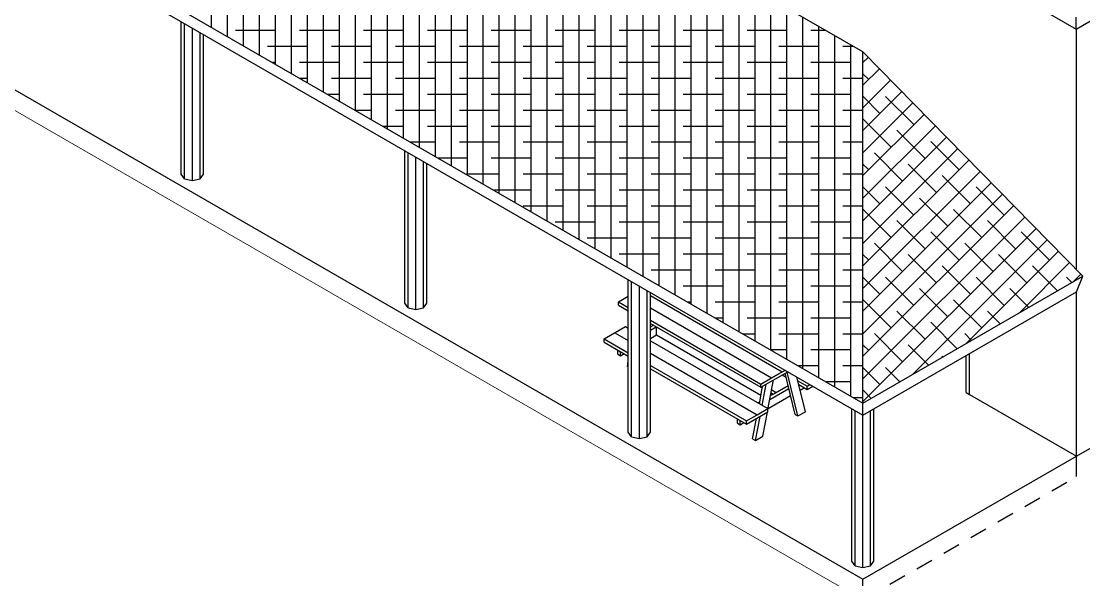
# Model space of a CAD drawing. Header units: millimetres. Extents: x 2491 to 2548.8, y 1338.3 to 1412.1.
# Drawn here: x 2521.15 to 2528.83, y 1345.6 to 1349.64 of the extents above; entities that cross this region are included whole.
import ezdxf

# ---------------------------------------------------------------- set-up
doc = ezdxf.new("R2010")
doc.units = ezdxf.units.MM
doc.linetypes.add('HIDDEN2', pattern=[0.1875, 0.125, -0.0625])
for name, color, linetype, lineweight in [('ARREDI attrezzature - furniture', 175, 'Continuous', 9), ('PROIEZIONI - projections', 145, 'Continuous', 13), ('PROIEZIONI finissime - fine lines', 251, 'Continuous', 9)]:
    doc.layers.add(name, color=color, linetype=linetype, lineweight=lineweight)
doc.layers.add('COPERTURA - roof', color=25, linetype='Continuous')

msp = doc.modelspace()

# ---------------------------------------------------------------- linework, layer by layer
at = {"layer": 'ARREDI attrezzature - furniture', "linetype": 'Continuous', "lineweight": -3}
for p, q in [((2525.6962, 1347.6527), (2526.6482, 1347.1031)), ((2525.4659, 1347.6076), (2525.537, 1347.6487)), ((2525.4659, 1347.5839), (2525.4659, 1347.6076)), ((2525.4659, 1347.6076), (2525.537, 1347.5666)), ((2525.4659, 1347.5839), (2525.537, 1347.5428)), ((2525.6962, 1347.5637), (2526.5711, 1347.0586)), ((2525.3631, 1347.3405), (2525.5173, 1347.4296)), ((2525.5173, 1347.4296), (2525.537, 1347.4182)), ((2525.6962, 1347.4747), (2526.494, 1347.014)), ((2525.6962, 1347.4509), (2526.494, 1346.9903)), ((2525.6962, 1347.426), (2525.7178, 1347.4385)), ((2525.6962, 1347.4022), (2525.7383, 1347.4266)), ((2525.7409, 1347.3687), (2525.7409, 1347.4251)), ((2525.3631, 1347.3405), (2525.4402, 1347.385)), ((2525.4402, 1347.385), (2525.537, 1347.3292)), ((2525.6962, 1347.3429), (2525.7409, 1347.3687)), ((2525.7409, 1347.3687), (2526.4949, 1346.9334)), ((2525.3631, 1347.3168), (2525.3631, 1347.3405)), ((2525.3631, 1347.3405), (2525.537, 1347.2401)), ((2525.3631, 1347.3168), (2525.537, 1347.2164)), ((2525.6962, 1347.3263), (2526.5454, 1346.836)), ((2525.4608, 1347.2307), (2525.4608, 1347.2604)), ((2525.4608, 1347.2307), (2525.4813, 1347.2188)), ((2525.4813, 1347.2188), (2525.4813, 1347.2485)), ((2525.4813, 1347.2188), (2525.507, 1347.2337)), ((2525.6962, 1347.2372), (2526.4683, 1346.7915)), ((2525.5302, 1347.1402), (2525.537, 1347.1761)), ((2525.5302, 1347.1402), (2525.537, 1347.1362)), ((2525.6962, 1347.1482), (2526.3912, 1346.7469)), ((2525.6962, 1347.1245), (2526.3912, 1346.7232)), ((2526.494, 1347.014), (2526.6689, 1347.115)), ((2526.494, 1346.9903), (2526.6894, 1347.1031)), ((2526.494, 1347.014), (2526.5711, 1347.0586)), ((2526.5454, 1346.8311), (2526.5857, 1347.0433)), ((2526.5711, 1347.0586), (2526.6482, 1347.1031)), ((2526.6482, 1347.0793), (2526.6765, 1347.063)), ((2526.7417, 1346.795), (2526.6695, 1347.0916)), ((2526.7623, 1346.7831), (2526.685, 1347.1006)), ((2526.8153, 1346.8137), (2526.7539, 1347.0659)), ((2526.7606, 1347.0382), (2526.8281, 1346.9992)), ((2526.4832, 1346.8719), (2526.5071, 1346.9979)), ((2526.494, 1346.9903), (2526.494, 1347.014)), ((2526.4966, 1346.9918), (2526.505, 1346.9869)), ((2526.5037, 1346.86), (2526.5327, 1347.0127)), ((2526.5591, 1346.9032), (2526.6961, 1346.9823)), ((2526.5722, 1346.9719), (2526.6045, 1346.9532)), ((2526.584, 1346.9413), (2526.6911, 1347.0032)), ((2526.7674, 1347.0106), (2526.8281, 1346.9755)), ((2526.7773, 1346.9698), (2526.8076, 1346.9873)), ((2526.8281, 1346.9992), (2526.8488, 1347.0111)), ((2526.8281, 1346.9755), (2526.8694, 1346.9993)), ((2526.8281, 1346.9755), (2526.8281, 1346.9992)), ((2526.4734, 1346.8775), (2526.4856, 1346.8845)), ((2526.5465, 1346.8366), (2526.7088, 1346.9303)), ((2526.5642, 1346.9299), (2526.584, 1346.9413)), ((2526.5681, 1346.9505), (2526.584, 1346.9413)), ((2526.584, 1346.9413), (2526.6045, 1346.9532)), ((2526.3912, 1346.7232), (2526.5454, 1346.8122)), ((2526.4683, 1346.7915), (2526.5454, 1346.836)), ((2526.5084, 1346.6366), (2526.5414, 1346.8099)), ((2526.5454, 1346.8122), (2526.5454, 1346.836)), ((2526.7623, 1346.7831), (2526.8153, 1346.8137)), ((2526.3244, 1346.7321), (2526.3244, 1346.7618)), ((2526.3244, 1346.7321), (2526.3449, 1346.7202)), ((2526.3449, 1346.7202), (2526.3449, 1346.7499)), ((2526.3449, 1346.7202), (2526.3706, 1346.7351)), ((2526.3912, 1346.7469), (2526.4683, 1346.7915)), ((2526.3912, 1346.7232), (2526.3912, 1346.7469)), ((2526.4349, 1346.6178), (2526.4628, 1346.7645)), ((2526.4555, 1346.606), (2526.4884, 1346.7793)), ((2526.7417, 1346.795), (2526.7623, 1346.7831)), ((2526.4349, 1346.6178), (2526.4555, 1346.606)), ((2526.4555, 1346.606), (2526.5084, 1346.6366))]:
    msp.add_line(p, q, dxfattribs=at)
at = {"layer": 'COPERTURA - roof'}
for p, q in [((2523.3358, 1349.1245), (2523.3358, 1351.4253)), ((2523.4512, 1349.0579), (2523.4512, 1351.4509)), ((2523.5666, 1348.9913), (2523.5666, 1351.4764)), ((2523.682, 1348.9247), (2523.682, 1351.4623)), ((2522.9895, 1349.3244), (2522.9895, 1351.3485)), ((2523.1049, 1349.2578), (2523.1049, 1351.3741)), ((2523.2203, 1349.1911), (2523.2203, 1351.3997)), ((2523.7974, 1348.858), (2523.7974, 1351.3957)), ((2522.6433, 1349.5243), (2522.6433, 1351.2718)), ((2522.7587, 1349.4576), (2522.7587, 1351.2974)), ((2522.8741, 1349.391), (2522.8741, 1351.323)), ((2523.9128, 1348.7914), (2523.9128, 1351.329)), ((2524.0282, 1348.7248), (2524.0282, 1351.2624)), ((2522.5279, 1349.5909), (2522.5279, 1351.2462)), ((2524.1436, 1348.6582), (2524.1436, 1351.1958)), ((2524.259, 1348.5915), (2524.259, 1351.1291)), ((2524.3744, 1348.5249), (2524.3744, 1351.0625)), ((2524.4898, 1348.4583), (2524.4898, 1350.9959)), ((2524.6052, 1348.3917), (2524.6052, 1350.9292)), ((2524.7206, 1348.325), (2524.7206, 1350.8626)), ((2524.8361, 1348.2584), (2524.8361, 1350.796)), ((2524.9515, 1348.1918), (2524.9515, 1350.7293)), ((2525.0669, 1348.1252), (2525.0669, 1350.6627)), ((2525.1823, 1348.0586), (2525.1823, 1350.5961)), ((2525.2977, 1347.9919), (2525.2977, 1350.5294)), ((2525.4131, 1347.9253), (2525.4131, 1350.4628)), ((2525.5285, 1347.8587), (2525.5285, 1350.3962)), ((2525.6439, 1347.7921), (2525.6439, 1350.3295)), ((2525.7593, 1347.7254), (2525.7593, 1350.2629)), ((2525.8747, 1347.6588), (2525.8747, 1350.1963)), ((2525.9901, 1347.5922), (2525.9901, 1350.1296)), ((2526.1055, 1347.5256), (2526.1055, 1350.063)), ((2526.221, 1347.4589), (2526.221, 1349.9963)), ((2526.3364, 1347.3923), (2526.3364, 1349.9297)), ((2526.4518, 1347.3257), (2526.4518, 1349.8631)), ((2526.5672, 1347.2591), (2526.5672, 1349.7964)), ((2526.6826, 1347.1925), (2526.6826, 1349.7298)), ((2526.798, 1347.1258), (2526.798, 1349.6632)), ((2526.9134, 1347.0592), (2526.9134, 1349.5965)), ((2522.9895, 1349.5681), (2522.701, 1349.5681)), ((2523.4512, 1349.5681), (2523.1626, 1349.5681)), ((2523.9128, 1349.5681), (2523.6243, 1349.5681)), ((2524.3744, 1349.5681), (2524.0859, 1349.5681)), ((2524.8361, 1349.5681), (2524.5475, 1349.5681)), ((2525.2977, 1349.5681), (2525.0092, 1349.5681)), ((2525.7593, 1349.5681), (2525.4708, 1349.5681)), ((2526.221, 1349.5681), (2525.9324, 1349.5681)), ((2526.6826, 1349.5681), (2526.3941, 1349.5681)), ((2526.9626, 1349.5681), (2526.8557, 1349.5681)), ((2527.0288, 1346.9926), (2527.0288, 1349.5299)), ((2523.2203, 1349.4527), (2522.9318, 1349.4527)), ((2523.682, 1349.4527), (2523.3935, 1349.4527)), ((2524.1436, 1349.4527), (2523.8551, 1349.4527)), ((2524.6052, 1349.4527), (2524.3167, 1349.4527)), ((2525.0669, 1349.4527), (2524.7784, 1349.4527)), ((2525.5285, 1349.4527), (2525.24, 1349.4527)), ((2525.9901, 1349.4527), (2525.7016, 1349.4527)), ((2526.4518, 1349.4527), (2526.1632, 1349.4527)), ((2526.9134, 1349.4527), (2526.6249, 1349.4527)), ((2527.1625, 1349.4527), (2527.0865, 1349.4527)), ((2527.1442, 1346.926), (2527.1442, 1349.4633)), ((2527.2314, 1349.336), (2527.2695, 1349.3741)), ((2522.9895, 1349.3373), (2522.9672, 1349.3373)), ((2523.4512, 1349.3373), (2523.1626, 1349.3373)), ((2523.9128, 1349.3373), (2523.6243, 1349.3373)), ((2524.3744, 1349.3373), (2524.0859, 1349.3373)), ((2524.8361, 1349.3373), (2524.5475, 1349.3373)), ((2525.2977, 1349.3373), (2525.0092, 1349.3373)), ((2525.7593, 1349.3373), (2525.4708, 1349.3373)), ((2526.221, 1349.3373), (2525.9324, 1349.3373)), ((2526.6826, 1349.3373), (2526.3941, 1349.3373)), ((2527.1442, 1349.3373), (2526.8557, 1349.3373)), ((2527.2314, 1349.1728), (2527.3503, 1349.2917)), ((2523.2203, 1349.2219), (2523.1671, 1349.2219)), ((2523.682, 1349.2219), (2523.3935, 1349.2219)), ((2524.1436, 1349.2219), (2523.8551, 1349.2219)), ((2524.6052, 1349.2219), (2524.3167, 1349.2219)), ((2525.0669, 1349.2219), (2524.7784, 1349.2219)), ((2525.5285, 1349.2219), (2525.24, 1349.2219)), ((2525.9901, 1349.2219), (2525.7016, 1349.2219)), ((2526.4518, 1349.2219), (2526.1632, 1349.2219)), ((2526.9134, 1349.2219), (2526.6249, 1349.2219)), ((2527.2314, 1349.2219), (2527.0865, 1349.2219)), ((2527.2729, 1349.2143), (2527.2314, 1349.2559)), ((2527.2314, 1349.0096), (2527.4311, 1349.2093)), ((2527.2314, 1348.8464), (2527.5119, 1349.1269)), ((2523.4512, 1349.1065), (2523.367, 1349.1065)), ((2523.9128, 1349.1065), (2523.6243, 1349.1065)), ((2524.3744, 1349.1065), (2524.0859, 1349.1065)), ((2524.8361, 1349.1065), (2524.5475, 1349.1065)), ((2525.2977, 1349.1065), (2525.0092, 1349.1065)), ((2525.7593, 1349.1065), (2525.4708, 1349.1065)), ((2526.221, 1349.1065), (2525.9324, 1349.1065)), ((2526.6826, 1349.1065), (2526.3941, 1349.1065)), ((2527.1442, 1349.1065), (2526.8557, 1349.1065)), ((2527.3545, 1348.9695), (2527.2314, 1349.0926)), ((2527.2314, 1348.6832), (2527.5927, 1349.0445)), ((2527.5994, 1348.8879), (2527.3953, 1349.0919)), ((2523.682, 1348.9911), (2523.5669, 1348.9911)), ((2524.1436, 1348.9911), (2523.8551, 1348.9911)), ((2524.6052, 1348.9911), (2524.3167, 1348.9911)), ((2525.0669, 1348.9911), (2524.7784, 1348.9911)), ((2525.5285, 1348.9911), (2525.24, 1348.9911)), ((2525.9901, 1348.9911), (2525.7016, 1348.9911)), ((2526.4518, 1348.9911), (2526.1632, 1348.9911)), ((2526.9134, 1348.9911), (2526.6249, 1348.9911)), ((2527.2314, 1348.9911), (2527.0865, 1348.9911)), ((2527.2314, 1348.52), (2527.6735, 1348.9621)), ((2527.2314, 1348.3568), (2527.7543, 1348.8797)), ((2527.4361, 1348.7247), (2527.2321, 1348.9287)), ((2523.9128, 1348.8757), (2523.7668, 1348.8757)), ((2524.3744, 1348.8757), (2524.0859, 1348.8757)), ((2524.8361, 1348.8757), (2524.5475, 1348.8757)), ((2525.2977, 1348.8757), (2525.0092, 1348.8757)), ((2525.7593, 1348.8757), (2525.4708, 1348.8757)), ((2526.221, 1348.8757), (2525.9324, 1348.8757)), ((2526.6826, 1348.8757), (2526.3941, 1348.8757)), ((2527.1442, 1348.8757), (2526.8557, 1348.8757)), ((2527.681, 1348.6431), (2527.4769, 1348.8471)), ((2524.1436, 1348.7603), (2523.9668, 1348.7603)), ((2524.6052, 1348.7603), (2524.3167, 1348.7603)), ((2525.0669, 1348.7603), (2524.7784, 1348.7603)), ((2525.5285, 1348.7603), (2525.24, 1348.7603)), ((2525.9901, 1348.7603), (2525.7016, 1348.7603)), ((2526.4518, 1348.7603), (2526.1632, 1348.7603)), ((2526.9134, 1348.7603), (2526.6249, 1348.7603)), ((2527.2314, 1348.7603), (2527.0865, 1348.7603)), ((2527.2314, 1348.1936), (2527.8351, 1348.7973)), ((2527.9258, 1348.5615), (2527.7218, 1348.7655)), ((2527.2315, 1348.0304), (2527.9159, 1348.7149)), ((2527.5177, 1348.4799), (2527.3137, 1348.6839)), ((2524.3744, 1348.6449), (2524.1667, 1348.6449)), ((2524.8361, 1348.6449), (2524.5475, 1348.6449)), ((2525.2977, 1348.6449), (2525.0092, 1348.6449)), ((2525.7593, 1348.6449), (2525.4708, 1348.6449)), ((2526.221, 1348.6449), (2525.9324, 1348.6449)), ((2526.6826, 1348.6449), (2526.3941, 1348.6449)), ((2527.1442, 1348.6449), (2526.8557, 1348.6449)), ((2527.2729, 1348.5615), (2527.2314, 1348.603)), ((2527.2315, 1347.8672), (2527.9967, 1348.6324)), ((2527.7626, 1348.3983), (2527.5586, 1348.6023)), ((2524.6052, 1348.5294), (2524.3666, 1348.5294)), ((2525.0669, 1348.5294), (2524.7784, 1348.5294)), ((2525.5285, 1348.5294), (2525.24, 1348.5294)), ((2525.9901, 1348.5294), (2525.7016, 1348.5294)), ((2526.4518, 1348.5294), (2526.1632, 1348.5294)), ((2526.9134, 1348.5294), (2526.6249, 1348.5294)), ((2527.2314, 1348.5294), (2527.0865, 1348.5294)), ((2527.2315, 1347.704), (2528.0775, 1348.55)), ((2528.0074, 1348.3167), (2527.8034, 1348.5207)), ((2527.3545, 1348.3167), (2527.2314, 1348.4398)), ((2527.2315, 1347.5408), (2528.1584, 1348.4676)), ((2527.5994, 1348.2351), (2527.3953, 1348.4391)), ((2528.2522, 1348.2351), (2528.0482, 1348.4391)), ((2524.8361, 1348.414), (2524.5665, 1348.414)), ((2525.2977, 1348.414), (2525.0092, 1348.414)), ((2525.7593, 1348.414), (2525.4708, 1348.414)), ((2526.221, 1348.414), (2525.9324, 1348.414)), ((2526.6826, 1348.414), (2526.3941, 1348.414)), ((2527.1442, 1348.414), (2526.8557, 1348.414)), ((2527.2315, 1347.3775), (2528.2392, 1348.3852)), ((2527.8442, 1348.1535), (2527.6402, 1348.3575)), ((2525.0669, 1348.2986), (2524.7784, 1348.2986)), ((2525.5285, 1348.2986), (2525.24, 1348.2986)), ((2525.9901, 1348.2986), (2525.7016, 1348.2986)), ((2526.4518, 1348.2986), (2526.1632, 1348.2986)), ((2526.9134, 1348.2986), (2526.6249, 1348.2986)), ((2527.2314, 1348.2986), (2527.0865, 1348.2986)), ((2527.2315, 1347.2143), (2528.32, 1348.3028)), ((2527.4361, 1348.0718), (2527.2321, 1348.2759)), ((2528.089, 1348.0718), (2527.885, 1348.2759)), ((2527.2315, 1347.0511), (2528.4008, 1348.2204)), ((2527.681, 1347.9902), (2527.4769, 1348.1943)), ((2528.3338, 1347.9902), (2528.1298, 1348.1943)), ((2525.2977, 1348.1832), (2525.0092, 1348.1832)), ((2525.7593, 1348.1832), (2525.4708, 1348.1832)), ((2526.221, 1348.1832), (2525.9324, 1348.1832)), ((2526.6826, 1348.1832), (2526.3941, 1348.1832)), ((2527.1442, 1348.1832), (2526.8557, 1348.1832)), ((2527.2315, 1346.8879), (2528.4816, 1348.138)), ((2527.9258, 1347.9086), (2527.7218, 1348.1127)), ((2528.5786, 1347.9086), (2528.3746, 1348.1127)), ((2525.5285, 1348.0678), (2525.24, 1348.0678)), ((2525.9901, 1348.0678), (2525.7016, 1348.0678)), ((2526.4518, 1348.0678), (2526.1632, 1348.0678)), ((2526.9134, 1348.0678), (2526.6249, 1348.0678)), ((2527.2315, 1348.0678), (2527.0865, 1348.0678)), ((2527.5884, 1347.0817), (2528.5624, 1348.0556)), ((2527.5177, 1347.827), (2527.3137, 1348.031)), ((2528.1706, 1347.827), (2527.9666, 1348.031)), ((2527.9746, 1347.3046), (2528.6432, 1347.9732)), ((2525.7593, 1347.9524), (2525.4708, 1347.9524)), ((2526.221, 1347.9524), (2525.9324, 1347.9524)), ((2526.6826, 1347.9524), (2526.3941, 1347.9524)), ((2527.1442, 1347.9524), (2526.8557, 1347.9524)), ((2527.2729, 1347.9086), (2527.2315, 1347.9501)), ((2527.7626, 1347.7454), (2527.5586, 1347.9494)), ((2528.4154, 1347.7454), (2528.2114, 1347.9494)), ((2528.3608, 1347.5276), (2528.724, 1347.8908)), ((2525.9901, 1347.837), (2525.7016, 1347.837)), ((2526.4518, 1347.837), (2526.1632, 1347.837)), ((2526.9134, 1347.837), (2526.6249, 1347.837)), ((2527.2315, 1347.837), (2527.0865, 1347.837)), ((2528.0074, 1347.6638), (2527.8034, 1347.8678)), ((2528.637, 1347.687), (2528.4562, 1347.8678)), ((2528.7469, 1347.7505), (2528.8048, 1347.8084)), ((2527.3545, 1347.6638), (2527.2315, 1347.7869)), ((2527.5994, 1347.5822), (2527.3953, 1347.7862)), ((2528.2522, 1347.5822), (2528.0482, 1347.7862)), ((2528.7405, 1347.7468), (2528.701, 1347.7862)), ((2526.221, 1347.7216), (2525.9324, 1347.7216)), ((2526.6826, 1347.7216), (2526.3941, 1347.7216)), ((2527.1442, 1347.7216), (2526.8557, 1347.7216)), ((2527.8442, 1347.5006), (2527.6402, 1347.7046)), ((2528.4301, 1347.5676), (2528.293, 1347.7046)), ((2525.9901, 1347.6062), (2525.9659, 1347.6062)), ((2526.4518, 1347.6062), (2526.1632, 1347.6062)), ((2526.9134, 1347.6062), (2526.6249, 1347.6062)), ((2527.2315, 1347.6062), (2527.0865, 1347.6062)), ((2527.4361, 1347.419), (2527.2321, 1347.623)), ((2528.089, 1347.419), (2527.885, 1347.623)), ((2527.681, 1347.3374), (2527.4769, 1347.5414)), ((2528.2231, 1347.4481), (2528.1298, 1347.5414)), ((2526.221, 1347.4908), (2526.1658, 1347.4908)), ((2526.6826, 1347.4908), (2526.3941, 1347.4908)), ((2527.1442, 1347.4908), (2526.8557, 1347.4908)), ((2527.9127, 1347.2689), (2527.7218, 1347.4598)), ((2526.4518, 1347.3754), (2526.3657, 1347.3754)), ((2526.9134, 1347.3754), (2526.6249, 1347.3754)), ((2527.2315, 1347.3754), (2527.0865, 1347.3754)), ((2527.5177, 1347.1742), (2527.3137, 1347.3782)), ((2528.0162, 1347.3286), (2527.9666, 1347.3782)), ((2527.2729, 1347.2558), (2527.2315, 1347.2972)), ((2527.7058, 1347.1494), (2527.5586, 1347.2966)), ((2526.6826, 1347.26), (2526.5657, 1347.26)), ((2527.1442, 1347.26), (2526.8557, 1347.26)), ((2527.8092, 1347.2091), (2527.8034, 1347.215)), ((2526.9134, 1347.1445), (2526.7656, 1347.1445)), ((2527.2315, 1347.1445), (2527.0865, 1347.1445)), ((2527.3545, 1347.011), (2527.2315, 1347.134)), ((2527.4988, 1347.0299), (2527.3953, 1347.1334)), ((2527.1442, 1347.0291), (2526.9655, 1347.0291)), ((2527.2919, 1346.9104), (2527.2321, 1346.9702)), ((2527.2315, 1346.9137), (2527.1654, 1346.9137))]:
    msp.add_line(p, q, dxfattribs=at)
at = {"layer": 'COPERTURA - roof', "linetype": 'Continuous', "lineweight": -3}
msp.add_line((2528.7721, 1349.5783), (2528.7721, 1349.6636), dxfattribs=at)
at = {"layer": 'PROIEZIONI - projections', "linetype": 'Continuous', "lineweight": -3}
for p, q in [((2521.6782, 1353.674), (2528.7721, 1349.5783)), ((2527.2314, 1349.4129), (2523.6323, 1351.491)), ((2520.4559, 1350.787), (2527.2315, 1346.8756)), ((2520.548, 1350.6485), (2527.2315, 1346.7902)), ((2528.7721, 1349.5783), (2530.2947, 1350.4574)), ((2528.7729, 1347.8397), (2528.7729, 1349.5787)), ((2527.2315, 1346.8756), (2527.2314, 1349.4129)), ((2528.8201, 1347.7928), (2527.2314, 1349.4129)), ((2528.7729, 1346.4936), (2532.3456, 1348.5563)), ((2527.2315, 1346.8756), (2528.8201, 1347.7928)), ((2528.774, 1347.6808), (2528.8201, 1347.7928)), ((2527.2315, 1346.7902), (2528.774, 1347.6808)), ((2528.7729, 1346.4936), (2528.7729, 1347.6801)), ((2528.0018, 1346.9388), (2528.0018, 1347.235)), ((2528.0014, 1346.939), (2528.7729, 1346.4936)), ((2528.0018, 1346.9388), (2528.7729, 1346.4936)), ((2527.2315, 1346.7902), (2527.2315, 1346.8756))]:
    msp.add_line(p, q, dxfattribs=at)
at = {"layer": 'PROIEZIONI finissime - fine lines', "linetype": 'Continuous', "lineweight": -3}
for p, q in [((2522.3087, 1348.5296), (2522.3087, 1349.632)), ((2522.332, 1348.4971), (2522.332, 1349.6186)), ((2522.3883, 1348.4836), (2522.3883, 1349.5861)), ((2522.4446, 1348.4971), (2522.4446, 1349.5536)), ((2522.4679, 1348.5296), (2522.4679, 1349.5401)), ((2520.548, 1349.4615), (2527.2307, 1345.6032)), ((2523.9229, 1347.5977), (2523.9229, 1348.7002)), ((2523.9462, 1347.5652), (2523.9462, 1348.6868)), ((2524.0025, 1347.5517), (2524.0025, 1348.6543)), ((2524.0588, 1347.5652), (2524.0588, 1348.6218)), ((2524.0821, 1347.5977), (2524.0821, 1348.6083)), ((2522.332, 1348.4971), (2522.3087, 1348.5296)), ((2522.332, 1348.4971), (2522.3883, 1348.4836)), ((2522.3883, 1348.4836), (2522.4446, 1348.4971)), ((2522.4446, 1348.4971), (2522.4679, 1348.5296)), ((2525.537, 1346.6657), (2525.537, 1347.7684)), ((2525.5603, 1346.6332), (2525.5603, 1347.755)), ((2525.6166, 1346.6198), (2525.6166, 1347.7225)), ((2525.6729, 1346.6332), (2525.6729, 1347.69)), ((2525.6962, 1346.6657), (2525.6962, 1347.6765)), ((2523.9462, 1347.5652), (2523.9229, 1347.5977)), ((2524.0588, 1347.5652), (2524.0821, 1347.5977)), ((2523.9462, 1347.5652), (2524.0025, 1347.5517)), ((2524.0025, 1347.5517), (2524.0588, 1347.5652)), ((2527.9761, 1346.9536), (2527.9761, 1347.2201)), ((2527.9761, 1346.9536), (2528.0018, 1346.9388)), ((2527.1511, 1345.7338), (2527.1511, 1346.8366)), ((2527.1744, 1345.7013), (2527.1744, 1346.8232)), ((2527.287, 1345.7013), (2527.287, 1346.8223)), ((2527.3103, 1345.7338), (2527.3103, 1346.8357)), ((2527.2307, 1345.6879), (2527.2307, 1346.7907)), ((2525.5603, 1346.6332), (2525.537, 1346.6657)), ((2525.6729, 1346.6332), (2525.6962, 1346.6657)), ((2525.5603, 1346.6332), (2525.6166, 1346.6198)), ((2525.6166, 1346.6198), (2525.6729, 1346.6332)), ((2527.2307, 1345.6032), (2528.7729, 1346.4936)), ((2528.7729, 1346.3452), (2528.7729, 1346.4936)), ((2527.1744, 1345.7013), (2527.1511, 1345.7338)), ((2527.287, 1345.7013), (2527.3103, 1345.7338)), ((2527.1744, 1345.7013), (2527.2307, 1345.6879)), ((2527.2307, 1345.6879), (2527.287, 1345.7013)), ((2527.2307, 1345.4548), (2527.2307, 1345.6032))]:
    msp.add_line(p, q, dxfattribs=at)
at = {"layer": 'PROIEZIONI finissime - fine lines'}
msp.add_line((2527.2307, 1345.4548), (2520.548, 1349.3131), dxfattribs=at)
at = {"layer": 'PROIEZIONI finissime - fine lines', "linetype": 'HIDDEN2', "lineweight": -3}
msp.add_line((2527.2307, 1345.4548), (2528.7729, 1346.3452), dxfattribs=at)

doc.saveas('drawing.dxf')
